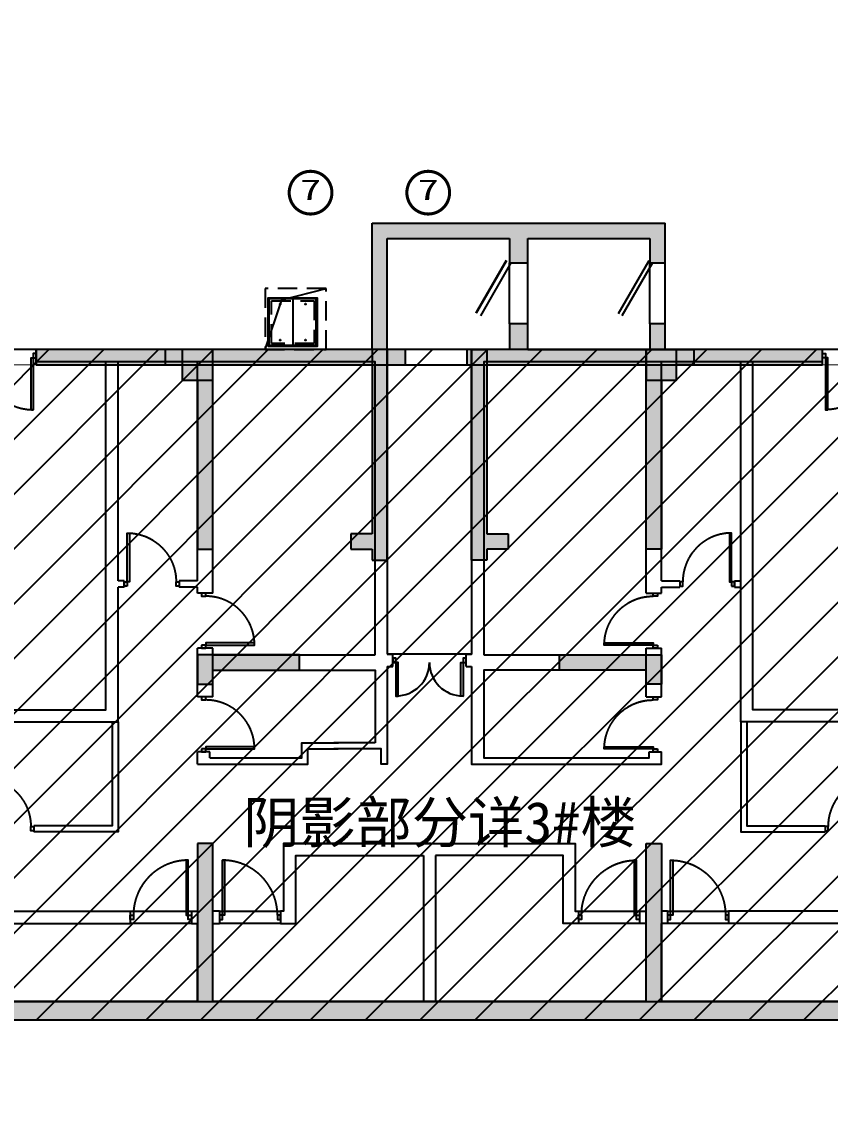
# Model space of a CAD drawing. Header units: millimetres. Extents: x -248992 to 1906102, y -24098 to 332602.
# Drawn here: x 898127 to 911374, y 150710 to 168461 of the extents above; entities that cross this region are included whole.
import ezdxf
from ezdxf.enums import TextEntityAlignment as Align
from ezdxf.xclip import XClip

# ---------------------------------------------------------------- set-up
doc = ezdxf.new("R2010")
doc.units = ezdxf.units.MM
doc.header["$LTSCALE"] = 100
doc.header["$XCLIPFRAME"] = 0
doc.linetypes.add('A6-DK-JSJ-B1F$0$HIDDEN2', pattern=[4.762499999999999, 3.175, -1.5875])
doc.linetypes.add('A6-DK-renfang-B1F$0$DASHED', pattern=[19.049999999999997, 12.7, -6.35])
for name, color, linetype in [('-ACO-TTLB', 153, 'Continuous'), ('3#-HW-B1F$0$S-HATCH-X', 251, 'Continuous'), ('3#-W-B1F$0$S-COLUMN-S', 2, 'Continuous'), ('3#-W-B1F$0$S-WALL-S', 4, 'Continuous'), ('A-HATCH', 251, 'Continuous'), ('A-WIND-IDEN', 244, 'Continuous'), ('A6-DK-JSJ-B1F$0$A-DRAIN', 152, 'Continuous'), ('A6-DK-JSJ-B1F$0$A-HOLE-FLOR', 242, 'Continuous'), ('A6-DK-JSJ-B1F$0$A-LOWER', 131, 'A6-DK-JSJ-B1F$0$HIDDEN2'), ('A6-DK-JSJ-B1F$0$X23-BF$0$A-HATCH', 251, 'Continuous'), ('A6-DK-renfang-B1F$0$-ACO-LINE', 137, 'Continuous'), ('A6-DK-renfang-B1F$0$PUB_HATCH', 8, 'Continuous'), ('A6-DK-renfang-B1F$0$WALL', 9, 'Continuous'), ('A6-DK-renfang-B1F$0$WINDOW', 4, 'Continuous'), ('X3-B1F$0$A-DOOR', 190, 'Continuous'), ('X3-B1F$0$A-WALL', 2, 'Continuous'), ('XA6-130-N-B1F$0$A-DOOR', 190, 'Continuous'), ('XA6-130-N-B1F$0$A-STAIR', 142, 'Continuous'), ('XA6-130-N-B1F$0$A-WALL', 2, 'Continuous'), ('xref(dwg引用图层)', 7, 'Continuous')]:
    doc.layers.add(name, color=color, linetype=linetype)
doc.layers.add('3#-HW-B1F$0$S-EDIT', color=241, linetype='Continuous', plot=False)
doc.layers.add('LVTRY', color=6, linetype='Continuous', lineweight=18)
doc.layers.add('PUB_TEXT', color=7, linetype='Continuous', lineweight=15)
doc.styles.add('-黑体', font='simhei.ttf')
doc.styles.add('华文细黑', font='STXIHEI.TTF')

# ---------------------------------------------------------------- blocks, each defined once
blk = doc.blocks.new('*U140')
for points in [[(-850, 35), (-900, 35), (-900, -35), (-850, -35)], [(0, 35), (-50, 35), (-50, -35), (0, -35)], [(-815, -834.9999999999997), (-815, -35), (-850, -35), (-850, -834.9999999999997)]]:
    blk.add_lwpolyline(points, close=True)
blk.add_arc((-850, -35), 800, 270, 0)
blk = doc.blocks.new('*U142')
at = {"linetype": 'ByBlock', "lineweight": -2}
for points in [[(0, -35), (50, -35), (50, 35), (0, 35)], [(1750, -35), (1800, -35), (1800, 35), (1750, 35)], [(85, -885), (85, -35), (50, -35), (50, -885)], [(1715, -885), (1715, -35), (1750, -35), (1750, -885)]]:
    blk.add_lwpolyline(points, close=True, dxfattribs=at)
for centre, start, end in [((50, -35), 270, 0), ((1750, -35), 180, 270)]:
    blk.add_arc(centre, 850, start, end, dxfattribs=at)
blk = doc.blocks.new('*U143')
for points in [[(-85, 834.9999999999997), (-85, 35), (-50, 35), (-50, 834.9999999999997)], [(-900, -35), (-850, -35), (-850, 35), (-900, 35)], [(-50, -35), (0, -35), (0, 35), (-50, 35)]]:
    blk.add_lwpolyline(points, close=True)
blk.add_arc((-50, 35), 800, 90.00000000000006, 180)
blk = doc.blocks.new('*U144')
for points in [[(-85, 834.9999999999997), (-85, 35), (-50, 35), (-50, 834.9999999999997)], [(-900, -35), (-850, -35), (-850, 35), (-900, 35)], [(-50, -35), (0, -35), (0, 35), (-50, 35)]]:
    blk.add_lwpolyline(points, close=True)
blk.add_arc((-50, 35), 800, 90.00000000000006, 180)
blk = doc.blocks.new('*U137')
at = {"color": 0, "linetype": 'ByBlock', "lineweight": -2}
for points in [[(-85.00000000000057, 934.9999999999995), (-85, 35.00000000000004), (-50.00000000000023, 35.00000000000001), (-50.00000000000011, 935)], [(-999.9999999999997, 34.99999999999964), (-949.9999999999998, 34.99999999999935), (-950, -35.00000000000049), (-999.9999999999999, -35.00000000000026)], [(-50.00000000000023, 35.00000000000001), (0, 35.00000000000007), (0, -35.00000000000007), (-50, -35.00000000000018)]]:
    blk.add_lwpolyline(points, close=True, dxfattribs=at)
blk.add_arc((-50.00000000000023, 35.00000000000001), 899.9999999999986, 89.99999999999349, 180.000000000001, dxfattribs=at)
blk = doc.blocks.new('*U138')
at = {"color": 0, "linetype": 'ByBlock', "lineweight": -2}
for points in [[(85.00000000000307, 934.9999999999993), (85.00000000000011, 34.99999999999981), (50.00000000000034, 34.99999999999987), (50.00000000000261, 934.9999999999998)], [(50.00000000000034, 34.99999999999987), (1.13686837721616e-13, 35.00000000000007), (-1.13686837721616e-13, -35.00000000000007), (49.99999999999989, -35.00000000000031)], [(999.9999999999998, 34.99999999999698), (949.9999999999999, 34.99999999999683), (949.9999999999999, -35.00000000000301), (999.9999999999998, -35.00000000000292)]]:
    blk.add_lwpolyline(points, close=True, dxfattribs=at)
blk.add_arc((50.00000000000034, 34.99999999999987), 899.9999999999986, 359.9999999999989, 90.00000000000652, dxfattribs=at)
blk = doc.blocks.new('XA6-130-N-B1F')
at = {"layer": 'XA6-130-N-B1F$0$A-STAIR'}
for points in [[(16389.99998877849, 3089.999999999476), (17389.99998877849, 3089.999999999476)], [(17850.00000000093, 3089.999999998574), (18850.00000000093, 3089.999999998574)], [(23729.99999999889, 3089.999999998574), (24729.99999999889, 3089.999999998574)], [(25190.0000112213, 3089.999999999476), (26190.0000112213, 3089.999999999476)], [(17389.99998877849, 2889.999999999476), (16389.99998877849, 2889.999999999476)], [(18850.00000000093, 2889.999999998574), (17850.00000000093, 2889.999999998574)], [(24729.99999999889, 2889.999999998574), (23729.99999999889, 2889.999999998574)], [(26190.0000112213, 2889.999999999476), (25190.0000112213, 2889.999999999476)]]:
    blk.add_lwpolyline(points, dxfattribs=at)
at = {"layer": 'XA6-130-N-B1F$0$A-WALL'}
for points in [[(9500.00000000032, 13189.99999999993), (5879.999999999942, 13189.99999999993), (5879.999999999942, 12090.00000000012), (900, 12090.00000000012), (900.000000000291, 10290.00000000012), (900.000000000291, 10290.00000000012), (900, 7090.000000000124), (150, 7090.000000000124), (150, 1610.000000000124), (7740.000000000058, 1610.000000000153), (7740.000000000058, 210.0000000000764), (13559.99999999886, 210.0000000001564), (13559.99999999881, 1610.000000000116), (29020.00001122162, 1610.000000000029), (29020.00001122162, 210.0000000000291), (34840.00000000001, 210.0000000001382), (34840.00000000001, 1610.000000000138), (42480, 1610)], [(27729.99999999988, 12290), (21980.00000001315, 12290.00000000007), (21980.00000001315, 12290.00000000013), (21980.00000001315, 12290.00000000007), (21980.00000001315, 7300), (20599.99999998685, 7300), (20599.9999999952, 12290.00000000007), (20599.9999999952, 12290.00000000007), (20599.9999999952, 12290.00000000006), (14849.99999999991, 12290.00000000004)], [(14849.99999999991, 12090.00000000001), (14849.99999999991, 12290.00000000003)], [(27729.99999999988, 12090.00000000001), (27729.99999999988, 12290.00000000003)], [(9189.999999849038, 6390), (9589.999999999942, 6390), (9589.99999999997, 3690.000000000015), (11709.99999999988, 3690.000000000015), (11710.00000000003, 6390.000000000124), (15989.99999999991, 6390.000000000124), (15989.99999999991, 12090.00000000004)], [(27729.99999999988, 12090), (22180.00000001315, 12090.00000000007), (22180.00000001315, 12090.00000000013), (22180.00000001315, 12090.00000000007), (22180.00000001315, 7100), (20399.99999998632, 7100), (20399.99999999467, 12090.00000000006), (20399.99999999467, 12090.00000000006), (20399.99999999467, 12090.00000000005), (14849.99999999991, 12090.00000000003)], [(16189.99999999991, 8499.999999999989), (16189.99999999991, 12090.00000000004)], [(17490.00000000015, 8500.000000000033), (17490.00000000015, 12090.00000000004)], [(17739.99999999403, 8300), (17739.99999999403, 12090.00000000004)], [(24840.00000000591, 8300), (24840.00000000591, 12090.00000000004)], [(25089.9999999998, 8500.000000000033), (25089.9999999998, 12090.00000000004)], [(26390.00000000015, 9199.999999999989), (26390.00000000015, 12090.00000000004)], [(26390.00000000003, 8499.999999999989), (26390.00000000003, 12090.00000000004)], [(30479.99999169903, 6390.000000000233), (26590.00000000015, 6390.000000000233), (26590.00000000015, 12090.00000000004)], [(700.000000000291, 10490.00000000012), (700.000000000291, 10490.00000000012), (700, 7290.000000000124), (-100, 7290.000000000124), (-100, 1310.000000000011), (7440.000000000029, 1310.00000000004), (7440.000000000029, -89.99999999997453), (13859.99999999892, -89.99999999991269), (13859.99999999889, 1310.000000000087), (28720.00001122153, 1310.000000000029), (28720.00001122153, -89.9999999999709), (35140, -90), (35140, 1310), (42680, 1310)], [(30479.99999169903, 6190.000000000473), (26390.00000000015, 6190.000000000473), (26390.00000000015, 8999.999999999989)], [(12100.00000830076, 6190.000000000473), (16189.99999999991, 6190.000000000473), (16189.99999999991, 8399.999999999989)], [(16289.99999999991, 8499.999999999989), (16189.99999999991, 8499.999999999989)], [(16289.99999999991, 8399.999999999989), (16189.99999999991, 8399.999999999989)], [(16289.99999999991, 8499.999999999989), (16289.99999999991, 8400.0000000061)], [(17490.00000000015, 8500.000000000033), (17189.99999999991, 8499.999999999989)], [(17189.99999999991, 8499.999999999989), (17189.99999999991, 8400.0000000061)], [(17490.00000000015, 8399.999999999989), (17189.99999999991, 8399.999999999989)], [(17490.00000000015, 8300), (17490.00000000015, 8399.999999999989)], [(25089.9999999998, 8500.000000000033), (25390.00000000003, 8499.999999999989)], [(25089.9999999998, 8300), (25089.9999999998, 8399.999999999989)], [(25089.9999999998, 8399.999999999989), (25390.00000000003, 8399.999999999989)], [(25390.00000000003, 8499.999999999989), (25390.00000000003, 8400.0000000061)], [(26290.00000000003, 8499.999999999989), (26390.00000000003, 8499.999999999989)], [(26290.00000000003, 8499.999999999989), (26290.00000000003, 8400.0000000061)], [(26290.00000000003, 8399.999999999989), (26390.00000000003, 8399.999999999989)], [(17739.99999999403, 8300), (17490.00000000015, 8300)], [(24840.00000000591, 8300), (25089.9999999998, 8300)], [(17490.00000000015, 6599.999999999243), (17490.00000000015, 7400)], [(17739.99999999403, 7400), (17490.00000000015, 7400)], [(17739.99999999403, 6599.999999999243), (17739.99999999403, 7400)], [(17739.99999999406, 7290.000000009099), (20399.99999998687, 7290.000000009099)], [(22180.00000001315, 7290.000000004795), (24840.00000000591, 7290.000000004795)], [(24840.00000000591, 6599.999999999243), (24840.00000000591, 7400)], [(24840.00000000591, 7400), (25089.9999999998, 7400)], [(25089.9999999998, 6599.999999999243), (25089.9999999998, 7400)], [(17739.99999999424, 7040.000000002587), (20050.00000000119, 7040.000000002587)], [(24840.00000000591, 7040.000000002474), (22530.00000000099, 7040.000000002474), (22530.00000000096, 5599.999999999243)], [(17739.99999999502, 6599.999999999243), (17490.00000000114, 6599.999999999243)], [(24840.00000000492, 6599.999999999243), (25089.99999999881, 6599.999999999243)], [(16189.99999999991, 6190.000000000473), (16189.99999999991, 4390.000000000025), (14810.00001122153, 4390.000000000076)], [(16089.99999999991, 6190.000000000473), (16089.99999999991, 4490.000000000029), (14810.00001122153, 4490.000000000076)], [(26390.00000000003, 6190.000000000473), (26390.00000000003, 4390.000000000025), (27769.99998877841, 4390.000000000076)], [(26490.00000000003, 6190.000000000473), (26490.00000000003, 4490.000000000029), (27769.99998877841, 4490.000000000076)], [(17490.00000000015, 5499.999999999243), (19300.00000000096, 5499.999999999243), (19300.00000000096, 5749.999999999243), (20500.00000000096, 5749.999999999243), (20500.00000000096, 5499.999999999243), (21430.0000000009, 5499.999999999243)], [(17490.00000000015, 5500), (17490.00000000015, 5699.999999999243)], [(17689.99999999502, 5699.999999999243), (17490.00000000114, 5699.999999999243)], [(17689.99999999502, 5599.999999999243), (19200.00000000096, 5599.999999999243), (19200.00000000096, 5849.999999999243), (20050.00000000099, 5849.999999999243)], [(17689.99999999403, 5599.999999999243), (17689.99999999403, 5699.999999999243)], [(22330.0000000009, 5499.999999999243), (25089.9999999998, 5499.999999999243), (25089.9999999998, 5699.999999999243)], [(22530.00000000096, 5599.999999999243), (24890.00000000591, 5599.999999999243), (24890.00000000591, 5699.999999999243)], [(24890.00000000492, 5699.999999999243), (25089.99999999881, 5699.999999999243)], [(14810.00001122153, 4490.00000000012), (14810.00001122153, 4390.00000000012)], [(27769.99998877841, 4490.00000000012), (27769.99998877841, 4390.00000000012)], [(21319.99999999421, 4199.999999999476), (18900.00000000093, 4199.999999999476), (18900.00000000093, 3089.999999998574), (18850.00000000093, 3089.999999998574), (18850.00000000093, 2889.999999998574), (19100.00000000093, 2889.999999998574), (19100.00000000093, 3999.999999999476), (21189.99999999994, 3999.999999999476)], [(18900.00000000093, 4199.999999999476), (23679.99999999889, 4199.999999999476), (23679.99999999889, 3089.999999998574), (23729.99999999889, 3089.999999998574), (23729.99999999889, 2889.999999998574), (23479.99999999889, 2889.999999998574), (23479.99999999889, 3999.999999999476), (21389.99999999988, 3999.999999999476)], [(21189.99999999994, 3999.999999999476), (21189.99999999991, 1610.000000000055)], [(21389.99999999994, 3999.999999999476), (21389.99999999991, 1610.000000000055)], [(13559.99998877849, 3089.999999999476), (16389.99998877849, 3089.999999999476)], [(16389.99998877849, 3089.999999999476), (16389.99998877849, 2889.999999999476)], [(17389.99998877849, 3089.999999999476), (17489.99999999997, 3089.999999999476)], [(17389.99998877849, 3089.999999999476), (17389.99998877849, 2889.999999999476)], [(17850.00000000093, 3089.999999998574), (17739.99999999994, 3089.999999998574)], [(17850.00000000093, 3089.999999998574), (17850.00000000093, 2889.999999998574)], [(24729.99999999889, 3089.999999998574), (24729.99999999889, 2889.999999998574)], [(24729.99999999889, 3089.999999998574), (24839.99999999988, 3089.999999998574)], [(25190.0000112213, 3089.999999999476), (25089.99999999983, 3089.999999999476)], [(25190.0000112213, 3089.999999999476), (25190.0000112213, 2889.999999999476)], [(29020.0000112213, 3089.999999999476), (26190.0000112213, 3089.999999999476)], [(26190.0000112213, 3089.999999999476), (26190.0000112213, 2889.999999999476)], [(13810.0000000002, 2889.999999999465), (16389.99998877849, 2889.999999999476)], [(17389.99998877849, 2889.999999999476), (17489.99999999991, 2889.999999999476)], [(17489.99999999913, 1610.000000000073), (17489.99999999913, 2889.999999999476)], [(17739.99999999921, 1610.000000000073), (17740.00000000015, 2889.999999999476)], [(17740.00000000015, 2889.999999999476), (17850.00000000093, 2889.999999999476)], [(24839.99999999968, 2889.999999999476), (24729.99999999889, 2889.999999999476)], [(24840.00000000061, 1610.000000000073), (24839.99999999968, 2889.999999999476)], [(25090.00000000067, 1610.000000000073), (25090.00000000067, 2889.999999999476)], [(25190.0000112213, 2889.999999999476), (25089.99999999988, 2889.999999999476)], [(28769.99999999959, 2889.999999999465), (26190.0000112213, 2889.999999999476)]]:
    blk.add_lwpolyline(points, dxfattribs=at)
at = {"layer": 'XA6-130-N-B1F$0$A-DOOR'}
for name, p in [('*U142', (13049.99999999991, 12190.00000000002)), ('*U143', (26290.00000000003, 8450.000000003045)), ('*U144', (28669.99998877841, 4440.00000000012)), ('*U137', (17389.99998877849, 2989.999999999469)), ('*U138', (17850.00000000093, 2989.999999998574))]:
    blk.add_blockref(name, p, dxfattribs=at)
at = {"layer": 'XA6-130-N-B1F$0$A-DOOR', "xscale": -1}
for name, p in [('*U142', (29529.99999999988, 12190.00000000002)), ('*U143', (16289.99999999991, 8450.000000003045)), ('*U144', (13910.00001122153, 4440.00000000012)), ('*U138', (24729.99999999886, 2989.999999998574)), ('*U137', (25190.00001122133, 2989.999999999469))]:
    blk.add_blockref(name, p, dxfattribs=at)
at = {"layer": 'XA6-130-N-B1F$0$A-DOOR', "rotation": 90}
for p in [(17589.99999999709, 8300), (17589.99999999709, 6599.999999999243)]:
    blk.add_blockref('*U140', p, dxfattribs=at)
at = {"layer": 'XA6-130-N-B1F$0$A-DOOR', "xscale": -1, "rotation": 270}
for p in [(24990.00000000285, 8300), (24990.00000000285, 6599.999999999243)]:
    blk.add_blockref('*U140', p, dxfattribs=at)
blk = doc.blocks.new('*U126')
at = {"linetype": 'ByBlock', "lineweight": -2}
for points in [[(0, -35), (50, -35), (50, 35), (0, 35)], [(1150, -35), (1200, -35), (1200, 35), (1150, 35)], [(85, -585), (85, -35), (50, -35), (50, -585)], [(1115, -585), (1115, -35), (1150, -35), (1150, -585)]]:
    blk.add_lwpolyline(points, close=True, dxfattribs=at)
for centre, start, end in [((50, -35), 270, 0), ((1150, -35), 180, 270)]:
    blk.add_arc(centre, 550, start, end, dxfattribs=at)
blk = doc.blocks.new('X3-B1F')
at = {"layer": 'X3-B1F$0$A-WALL'}
for points in [[(20599.99999998964, 12290.00722556737), (20599.9999999876, 7300)], [(21980.00000001016, 12290.00722556737), (21980.00000001219, 7300)], [(20599.99999998756, 7300), (20689.9999999999, 7300)], [(20689.9999999999, 7100), (20689.9999999999, 7300)], [(21889.9999999999, 7100), (21889.9999999999, 7300)], [(21889.9999999999, 7300), (21980.00000001224, 7300)], [(19717.6204105033, 7040.000000002587), (20399.99999998685, 7040.000000002587), (20399.99999998685, 5849.999999999243)], [(20599.99999998751, 7100), (20599.99999998668, 5499.999999999243), (20500.00000000096, 5499.999999999243), (20500.00000000096, 5749.999999999243), (19725.00000000097, 5749.999999999243)], [(20599.99999998756, 7100), (20689.9999999999, 7100)], [(21889.9999999999, 7100), (21980.00000001224, 7100)], [(21980.00000001228, 7100), (21980.0000000131, 5499.999999999243), (22575.07723677665, 5499.999999999243)], [(22938.37880647922, 7040.000000002474), (22180.00000001315, 7040.000000002474), (22180.00000001315, 5599.999999999243), (22914.48484894488, 5599.999999999243)], [(20399.99999998685, 5849.999999999243), (19725.00000000097, 5849.999999999243)]]:
    blk.add_lwpolyline(points, dxfattribs=at)
ref = blk.add_blockref('XA6-130-N-B1F', (0, 0))
XClip(ref).set_block_clipping_path([(20599.999999989624, 14900), (20599.999999986845, 7290), (19823.772814560623, 7290), (19782.510284001895, 5000), (20800.00000000096, 4770.363111866471), (22503.539854608884, 4770.363111866471), (22742.743327202683, 7290.000000004791), (21980.000000013155, 7290.000000004791), (21980.000000013155, 14900), (43579.99999999994, 14900), (43579.99999999994, -2000), (-1000.0000000000873, -2000), (-1000.0000000000873, 7290.00000000012), (700, 7290.00000000012), (700.0000000390137, 12290.00000000012), (9499.999999986074, 12290.00000001576), (9649.999999999854, 14900.000000000611)])
at = {"layer": 'X3-B1F$0$A-DOOR'}
blk.add_blockref('*U126', (20689.99999999988, 7200.000000000007), dxfattribs=at)
blk = doc.blocks.new('3#-HW-B1F')
at = {"layer": '3#-HW-B1F$0$S-HATCH-X'}
for points in [[(17240, 12290.00000000483), (16960, 12290.00000000483), (16960, 12040.00000000483), (17240, 12040.00000000483)], [(17740, 12290.00000000489), (17240, 12290.00000000489), (17240, 11790.00000000489), (17740, 11790.00000000489)], [(20600.00000000023, 12290), (20350, 12290.00000000012), (20350, 9270.000000000116), (20000.00000000023, 9270.000000000116), (20000, 9020.000000000175), (20350, 9020.000000000058), (20350, 8840.000000000116), (20600.00000000047, 8840.000000000058)], [(22230.00000000361, 12290.00722556846), (21980.00000000338, 12290.00722556835), (21979.99999999953, 8840.000000000058), (22230, 8840.000000000116), (22230, 9020.000000000058), (22579.99999999977, 9020.000000000175), (22579.99999999977, 9270.000000000116), (22230, 9270.000000000116)], [(25340.00000000003, 12290.00000000489), (24840, 12290.00000000489), (24840, 11790.00000000489), (25340.00000000003, 11790.00000000489)], [(25620, 12290.00000000483), (25340.00000000003, 12290.00000000483), (25340.00000000003, 12040.00000000483), (25620, 12040.00000000483)], [(17740, 11790.00000000489), (17490, 11790.00000000489), (17490, 9020.000000004831), (17740, 9020.000000004831)], [(25090, 11790.00000000489), (24840, 11790.00000000489), (24840, 9020.000000004831), (25090, 9020.000000004831)], [(19159.99903564504, 7290.000000011903), (17490, 7290.000000004831), (17490, 6810.000000004831), (17740, 6810.000000004831), (17740, 7040.000000000116), (19159.99903564504, 7040.000000004831)], [(25090, 7290.000000004831), (23519.99999999977, 7290.000000009546), (23420.00096435496, 7289.99999995582), (23420.00096435496, 7039.999999953492), (24840, 7040.000000000116), (24840, 6810.000000004831), (25090, 6810.000000004831)], [(29019.99999999994, 1610.000000000116), (29019.99999999977, 3090.000000000116), (28769.99999999977, 3090.000000000116), (28770, 1610.000000000116), (25090, 1610.000000000116), (25090, 4200.000000000116), (24840, 4200.000000000116), (24840, 1610.000000000116), (17740, 1610.000000000116), (17740, 4200.000000000116), (17490, 4200.000000000116), (17490, 1610.000000000116), (13810, 1610.000000000116), (13810.00000000023, 3090.000000000116), (13560.00000000023, 3090.000000000116), (13560, 1610.000000000116), (13560, 310.0000000001164), (13860, 310.0000000001164), (13860, 1310.000000000116), (28719.99999999994, 1310.000000000116), (28719.99999999994, 310.0000000001164), (29019.99999999994, 310.0000000001164)]]:
    blk.add_hatch(color=256, dxfattribs=at).paths.add_polyline_path(points)
at = {"layer": '3#-HW-B1F$0$S-EDIT'}
for p, q in [((17740, 12290.00000000483), (16960, 12290.00000000483)), ((16960, 12290.00000000483), (16960, 12040.00000000483)), ((17740, 9020.000000004831), (17740, 12290.00000000483)), ((20600.00000000023, 12290), (20350, 12290.00000000012)), ((20350, 12290.00000000012), (20350, 9270.000000000116)), ((20600.00000000047, 8840.000000000058), (20600.00000000023, 12290)), ((21979.99999999953, 8840.000000000058), (21980.00000000338, 12290.00722556835)), ((21980.00000000338, 12290.00722556835), (22230.00000000361, 12290.00722556846)), ((22230.00000000361, 12290.00722556846), (22230, 9270.000000000116)), ((24840, 9020.000000004831), (24840, 12290.00000000483)), ((24840, 12290.00000000483), (25620, 12290.00000000483)), ((25620, 12290.00000000483), (25620, 12040.00000000483)), ((16960, 12040.00000000483), (17240, 12040.00000000483)), ((25620, 12040.00000000483), (25340.00000000003, 12040.00000000483)), ((17490, 11790.00000000489), (17490, 9020.000000004831)), ((25090, 11790.00000000489), (25090, 9020.000000004831)), ((20350, 9270.000000000116), (20000.00000000023, 9270.000000000116)), ((20000.00000000023, 9270.000000000116), (20000, 9020.000000000175)), ((22230, 9270.000000000116), (22579.99999999977, 9270.000000000116)), ((22579.99999999977, 9270.000000000116), (22579.99999999977, 9020.000000000175)), ((17490, 9020.000000004831), (17740, 9020.000000004831)), ((20000, 9020.000000000175), (20350, 9020.000000000058)), ((20350, 9020.000000000058), (20350, 8840.000000000116)), ((22579.99999999977, 9020.000000000175), (22230, 9020.000000000058)), ((22230, 9020.000000000058), (22230, 8840.000000000116)), ((25090, 9020.000000004831), (24840, 9020.000000004831)), ((20350, 8840.000000000116), (20600.00000000047, 8840.000000000058)), ((22230, 8840.000000000116), (21979.99999999953, 8840.000000000058)), ((19159.99903564504, 7290.000000011903), (17490, 7290.000000004831)), ((17490, 7290.000000004831), (17490, 6810.000000004831)), ((19159.99903564504, 7040.000000004831), (19159.99903564504, 7290.00000000716)), ((19159.99903564504, 7290.00000000716), (19159.99903564504, 7290.000000009517)), ((19159.99903564504, 7290.000000009517), (19159.99903564504, 7290.000000011903)), ((23420.00096435496, 7039.999999953492), (23420.00096435496, 7289.99999995582)), ((23420.00096435496, 7289.99999995582), (23519.99999999977, 7290.00000000716)), ((23519.99999999977, 7290.00000000716), (23519.99999999977, 7290.000000009546)), ((23519.99999999977, 7290.000000009546), (25090, 7290.000000004831)), ((25090, 7290.000000004831), (25090, 6810.000000004831)), ((17740, 6810.000000004831), (17740, 7040.000000000116)), ((17740, 7040.000000000116), (19159.99903564504, 7040.000000004831)), ((24840, 7040.000000000116), (23420.00096435496, 7039.999999953492)), ((24840, 6810.000000004831), (24840, 7040.000000000116)), ((17490, 6810.000000004831), (17740, 6810.000000004831)), ((25090, 6810.000000004831), (24840, 6810.000000004831)), ((17740, 4200.000000000116), (17490, 4200.000000000116)), ((17490, 4200.000000000116), (17490, 1610.000000000116)), ((17740, 1610.000000000116), (17740, 4200.000000000116)), ((24840, 1610.000000000116), (24840, 4200.000000000116)), ((24840, 4200.000000000116), (25090, 4200.000000000116)), ((25090, 4200.000000000116), (25090, 1610.000000000116)), ((17490, 1610.000000000116), (13810, 1610.000000000116)), ((24840, 1610.000000000116), (17740, 1610.000000000116)), ((28770, 1610.000000000116), (25090, 1610.000000000116)), ((13860, 1310.000000000116), (28719.99999999994, 1310.000000000116))]:
    blk.add_line(p, q, dxfattribs=at)
for points in [[(17740, 12290.00000000489), (17240, 12290.00000000489), (17240, 11790.00000000489), (17740, 11790.00000000489)], [(25340.00000000003, 12290.00000000489), (24840, 12290.00000000489), (24840, 11790.00000000489), (25340.00000000003, 11790.00000000489)]]:
    blk.add_lwpolyline(points, close=True, dxfattribs=at)
blk = doc.blocks.new('3#-W-B1F')
at = {"layer": '3#-W-B1F$0$S-COLUMN-S'}
for points in [[(17740, 12290.00000000489), (17240, 12290.00000000489), (17240, 11790.00000000489), (17740, 11790.00000000489)], [(25340, 12290.00000000489), (24840, 12290.00000000489), (24840, 11790.00000000489), (25340, 11790.00000000489)]]:
    blk.add_lwpolyline(points, close=True, dxfattribs=at)
at = {"layer": '3#-W-B1F$0$S-WALL-S', "color": 0, "linetype": 'ByBlock', "lineweight": -2}
for p, q in [((17740, 12290.00000000483), (16960, 12290.00000000483)), ((16960, 12290.00000000483), (16960, 12040.00000000483)), ((17740, 9020.000000004831), (17740, 12290.00000000483)), ((20600.00000000023, 12290), (20350, 12290.00000000012)), ((20350, 12290.00000000012), (20350, 9270.000000000116)), ((20600.00000000047, 8840.000000000058), (20600.00000000023, 12290)), ((21979.99999999953, 8840.000000000058), (21980.00000000338, 12290.00722556835)), ((21980.00000000338, 12290.00722556835), (22230.00000000361, 12290.00722556846)), ((22230.00000000361, 12290.00722556846), (22230, 9270.000000000116)), ((24840, 9020.000000004831), (24840, 12290.00000000483)), ((24840, 12290.00000000483), (25620, 12290.00000000483)), ((25620, 12290.00000000483), (25620, 12040.00000000483)), ((16960, 12040.00000000483), (17240, 12040.00000000483)), ((25620, 12040.00000000483), (25340, 12040.00000000483)), ((17490, 11790.00000000489), (17490, 9020.000000004831)), ((25090, 11790.00000000489), (25090, 9020.000000004831)), ((20350, 9270.000000000116), (20000.00000000023, 9270.000000000116)), ((20000.00000000023, 9270.000000000116), (20000, 9020.000000000175)), ((22230, 9270.000000000116), (22579.99999999977, 9270.000000000116)), ((22579.99999999977, 9270.000000000116), (22579.99999999977, 9020.000000000175)), ((17490, 9020.000000004831), (17740, 9020.000000004831)), ((20000, 9020.000000000175), (20350, 9020.000000000058)), ((20350, 9020.000000000058), (20350, 8840.000000000116)), ((22579.99999999977, 9020.000000000175), (22230, 9020.000000000058)), ((22230, 9020.000000000058), (22230, 8840.000000000116)), ((25090, 9020.000000004831), (24840, 9020.000000004831)), ((20350, 8840.000000000116), (20600.00000000047, 8840.000000000058)), ((22230, 8840.000000000116), (21979.99999999953, 8840.000000000058)), ((19159.99903564504, 7290.000000011933), (17490, 7290.000000004831)), ((17490, 7290.000000004831), (17490, 6810.000000004831)), ((19159.99903564504, 7040.000000004831), (19159.99903564504, 7290.00000000716)), ((19159.99903564504, 7290.00000000716), (19159.99903564504, 7290.000000009546)), ((19159.99903564504, 7290.000000009546), (19159.99903564504, 7290.000000011933)), ((23420.00096435496, 7039.999999953492), (23420.00096435496, 7289.99999995582)), ((23420.00096435496, 7289.99999995582), (23519.99999999977, 7290.00000000716)), ((23519.99999999977, 7290.00000000716), (23519.99999999977, 7290.000000009546)), ((23519.99999999977, 7290.000000009546), (25090, 7290.000000004831)), ((25090, 7290.000000004831), (25090, 6810.000000004831)), ((17740, 6810.000000004831), (17740, 7040.000000000116)), ((17740, 7040.000000000116), (19159.99903564504, 7040.000000004831)), ((24840, 7040.000000000116), (23420.00096435496, 7039.999999953492)), ((24840, 6810.000000004831), (24840, 7040.000000000116)), ((17490, 6810.000000004831), (17740, 6810.000000004831)), ((25090, 6810.000000004831), (24840, 6810.000000004831)), ((17740, 4200.000000000116), (17490, 4200.000000000116)), ((17490, 4200.000000000116), (17490, 1610.000000000116)), ((17740, 1610.000000000116), (17740, 4200.000000000116)), ((24840, 1610.000000000116), (24840, 4200.000000000116)), ((24840, 4200.000000000116), (25090, 4200.000000000116)), ((25090, 4200.000000000116), (25090, 1610.000000000116)), ((17490, 1610.000000000116), (13810, 1610.000000000116)), ((24840, 1610.000000000116), (17740, 1610.000000000116)), ((28770, 1610.000000000116), (25090, 1610.000000000116)), ((13860, 1310.000000000116), (28719.99999999994, 1310.000000000116))]:
    blk.add_line(p, q, dxfattribs=at)
blk = doc.blocks.new('BF1')
at = {"layer": 'xref(dwg引用图层)'}
for name in ['3#-HW-B1F', '3#-W-B1F']:
    blk.add_blockref(name, (141300, 150800), dxfattribs=at)
blk = doc.blocks.new('*U424')
at = {"layer": 'A6-DK-JSJ-B1F$0$A-DRAIN'}
blk.add_lwpolyline([(49.9999813377799, 49.99995609704638), (49.9999813377799, 849.9999560970464), (849.9999813377799, 849.9999560970464), (849.9999813377799, 49.99995609704638)], close=True, dxfattribs=at)
at = {"layer": 'A6-DK-JSJ-B1F$0$A-HOLE-FLOR'}
blk.add_lwpolyline([(-1.86622200999409e-05, -4.390295362100005e-05), (270.183505689376, 816.5128645641307), (999.999981337809, 999.9999560970464)], dxfattribs=at)
for points in [[(64.9999813377799, 834.9999560970464), (449.9999813377799, 834.9999560970464), (449.9999813377799, 64.99995609704638), (64.9999813377799, 64.99995609704638)], [(834.9999813377799, 834.9999560970464), (449.9999813377799, 834.9999560970464), (449.9999813377799, 64.99995609704638), (834.9999813377799, 64.99995609704638)]]:
    blk.add_lwpolyline(points, close=True, dxfattribs=at)
at = {"layer": 'A6-DK-JSJ-B1F$0$A-LOWER'}
for points in [[(-1.866219099611044e-05, 999.9999560970464), (-1.86622200999409e-05, -4.390295362100005e-05), (999.9999813377799, -4.390295362100005e-05), (999.999981337809, 999.9999560970464), (-1.866219099611044e-05, 999.9999560970464)], [(99.9999813377799, 99.99995609704638), (99.9999813377799, 799.9999560970464), (799.9999813377799, 799.9999560970464), (799.9999813377799, 99.99995609704638), (99.9999813377799, 99.99995609704638)]]:
    blk.add_lwpolyline(points, dxfattribs=at)
at = {"layer": 'A6-DK-JSJ-B1F$0$X23-BF$0$A-HATCH'}
blk.add_lwpolyline([(64.9999813377799, 64.99995609704638), (64.9999813377799, 834.9999560970464), (834.9999813377799, 834.9999560970464), (834.9999813377799, 64.99995609704638)], close=True, dxfattribs=at)
for centre in [(242.4999813377799, 744.9999561105287), (657.4999813377799, 744.9999561105287), (242.4999813377799, 154.999956083564), (657.4999813377799, 154.999956083564)]:
    blk.add_circle(centre, 8, dxfattribs=at)
blk = doc.blocks.new('A6-DK-JSJ-B1F')
at = {"layer": 'A6-DK-JSJ-B1F$0$A-LOWER'}
blk.add_blockref('*U424', (159900.0000186516, 163090.007357383), dxfattribs=at)
blk = doc.blocks.new('A6-DK-renfang-B1F')
at = {"layer": 'A6-DK-renfang-B1F$0$PUB_HATCH'}
for points in [[(161649.9999998369, 165160.0000000035), (161899.9999998385, 164910.0000000045), (163900.0000002126, 164910.0000000045), (164041.6666668784, 164993.333333335), (164025.0000002095, 165160.0000000005)], [(161774.9999998368, 163006.6666635684), (161899.9999998385, 163089.9999969048), (161899.9999998385, 164910.0000000045), (161649.9999998369, 165160.0000000035), (161649.9999998369, 163089.9999968993)], [(164041.6666668784, 164993.333333335), (164200.000000213, 164910.0000000001), (166200.0000002112, 164910.0000000001), (166450.0000002055, 165160.0000000001), (164025.0000002095, 165160.0000000005)], [(166200.0000002112, 164910.0000000001), (166200.0000002108, 164509.9999999391), (166450.0000002086, 164509.9999999391), (166450.0000002055, 165160.0000000001)], [(163900.0000002126, 164910.0000000045), (163900.0000002086, 164510.0000001273), (164200.0000002115, 164510.0000001273), (164200.000000213, 164910.0000000001), (164041.6666668784, 164993.333333335)], [(164200.000000213, 163089.9999969019), (164200.0000002115, 163510.0000001146), (163900.0000002086, 163510.0000001146), (163900.0000002126, 163089.9999969048), (164041.6666668784, 163006.6666635693)], [(166450.0000002055, 163089.9999968996), (166450.0000002086, 163509.9999999543), (166200.0000002108, 163509.9999999543), (166200.0000002112, 163089.9999969019), (166325.0000002088, 163006.6666635675)], [(161649.9999998369, 163089.9999968993), (156150.0000000091, 163089.9999968996), (156150.000000009, 162839.9999969008), (161774.9999998352, 162839.999996901), (161774.9999998368, 163006.6666635684)], [(161774.9999998352, 162839.999996901), (162199.9999998412, 162839.999996899), (162199.9999998412, 163089.9999969079), (161899.9999998385, 163089.9999969048), (161774.9999998368, 163006.6666635684)], [(163900.0000002126, 163089.9999969048), (163199.9999998412, 163089.9999969079), (163199.9999998411, 162839.999996899), (164025.0000002095, 162839.999996901), (164041.6666668784, 163006.6666635693)], [(164041.6666668784, 163006.6666635693), (164025.0000002095, 162839.999996901), (166325.0000002095, 162839.999996901), (166325.0000002088, 163006.6666635675), (166200.0000002112, 163089.9999969019), (164200.000000213, 163089.9999969019)], [(166325.0000002095, 162839.999996901), (169030.000000009, 162839.9999969012), (169030.0000000091, 163089.9999968991), (166450.0000002055, 163089.9999968996), (166325.0000002088, 163006.6666635675)]]:
    blk.add_hatch(color=256, dxfattribs=at).paths.add_polyline_path(points)
at = {"color": 0, "extrusion": (0, 0, -1)}
for p, q in [((163925.0000002147, 164510.0000001075), (163425.0000002148, 163643.9745963232)), ((166183.9316399568, 164543.3333332891), (165683.9316399568, 163677.3079295048)), ((166241.6666668757, 164509.9999999557), (165741.6666668758, 163643.9745961716))]:
    blk.add_line(p, q, dxfattribs=at)
at = {"color": 0, "extrusion": (0, 0, -1), "const_width": 41.66666666666666}
blk.add_lwpolyline([(-163852.831216566, 164551.6666667742), (-163352.831216566, 163685.6412629898)], dxfattribs=at)
at = {"layer": 'A6-DK-renfang-B1F$0$-ACO-LINE', "color": 3, "const_width": 20}
blk.add_lwpolyline([(175099.9999998389, 181609.9999544793), (175100, 165260.0000000182), (171519.9999999991, 165259.9999999832), (171519.9999999991, 162839.9999968908), (153659.999999986, 162839.9999968912), (153660.0906570526, 165260.0000000838), (151049.9546712721, 165260.0000000838), (151049.9546727436, 163989.999996779), (147180.0000091838, 163989.9999965816), (147180.0000077123, 162839.9999998109), (141999.9999775132, 162839.9999999823), (141999.999999878, 165032.7963643302), (134174.9999998389, 165030.7963631116), (134174.9999998389, 167575.0000000438), (121730.0000008186, 167575.0000000298)], dxfattribs=at)
at = {"layer": 'A6-DK-renfang-B1F$0$WALL', "color": 3}
for p, q in [((161649.9999998369, 165160.0000000035), (164025.0000002095, 165160.0000000005)), ((161649.9999998369, 163089.9999968993), (161649.9999998369, 165160.0000000035)), ((164025.0000002095, 165160.0000000005), (166450.0000002055, 165160.0000000001)), ((166450.0000002086, 164509.9999999391), (166450.0000002055, 165160.0000000001)), ((161899.9999998385, 164910.0000000045), (163900.0000002126, 164910.0000000045)), ((161899.9999998385, 163089.9999969048), (161899.9999998385, 164910.0000000045)), ((163900.0000002126, 164910.0000000045), (163900.0000002086, 164510.0000001273)), ((164200.0000002115, 164510.0000001273), (164200.000000213, 164910.0000000001)), ((164200.000000213, 164910.0000000001), (166200.0000002112, 164910.0000000001)), ((166200.0000002112, 164910.0000000001), (166200.0000002108, 164509.9999999391)), ((163900.0000002086, 164510.0000001273), (164200.0000002115, 164510.0000001273)), ((166200.0000002108, 164509.9999999391), (166450.0000002086, 164509.9999999391)), ((164200.0000002115, 163510.0000001146), (163900.0000002086, 163510.0000001146)), ((163900.0000002086, 163510.0000001146), (163900.0000002126, 163089.9999969048)), ((164200.000000213, 163089.9999969019), (164200.0000002115, 163510.0000001146)), ((166450.0000002086, 163509.9999999543), (166200.0000002108, 163509.9999999543)), ((166200.0000002108, 163509.9999999543), (166200.0000002112, 163089.9999969019)), ((166450.0000002055, 163089.9999968996), (166450.0000002086, 163509.9999999543)), ((161649.9999998369, 163089.9999968993), (156150.0000000091, 163089.9999968996)), ((156150.0000000091, 163089.9999968996), (156150.000000009, 162839.9999969008)), ((162199.9999998412, 163089.9999969079), (161899.9999998385, 163089.9999969048)), ((162199.9999998412, 162839.999996899), (162199.9999998412, 163089.9999969079)), ((163900.0000002126, 163089.9999969048), (163199.9999998412, 163089.9999969079)), ((163199.9999998412, 163089.9999969079), (163199.9999998411, 162839.999996899)), ((164200.000000213, 163089.9999969019), (166200.0000002112, 163089.9999969019)), ((169030.0000000091, 163089.9999968991), (166450.0000002055, 163089.9999968996)), ((169030.000000009, 162839.9999969012), (169030.0000000091, 163089.9999968991)), ((156150.000000009, 162839.9999969008), (161774.9999998352, 162839.999996901)), ((161774.9999998352, 162839.999996901), (162199.9999998412, 162839.999996899)), ((163199.9999998411, 162839.999996899), (164025.0000002095, 162839.999996901)), ((164025.0000002095, 162839.999996901), (166325.0000002095, 162839.999996901)), ((166325.0000002095, 162839.999996901), (169030.000000009, 162839.9999969012))]:
    blk.add_line(p, q, dxfattribs=at)
at = {"layer": 'A6-DK-renfang-B1F$0$WINDOW', "color": 3}
for p, q in [((163900.0000002095, 163510.0000001169), (163900.0000002095, 164510.0000001169)), ((164200.0000002095, 163510.0000001169), (164200.0000002095, 164510.0000001169)), ((166200.0000002095, 163509.9999999516), (166200.0000002095, 164509.9999999516)), ((166450.0000002095, 163509.9999999516), (166450.0000002095, 164509.9999999516))]:
    blk.add_line(p, q, dxfattribs=at)
at = {"layer": 'A6-DK-renfang-B1F$0$WINDOW', "color": 3, "linetype": 'A6-DK-renfang-B1F$0$DASHED'}
for p, q in [((163199.9999998342, 163089.999996901), (162199.9999998342, 163089.999996901)), ((162199.9999998342, 162839.999996901), (163199.9999998342, 162839.999996901))]:
    blk.add_line(p, q, dxfattribs=at)
blk = doc.blocks.new('dttc')
at = {"layer": 'A-HATCH'}
h = blk.add_hatch(dxfattribs=at)
h.set_pattern_fill('ANSI31', color=256, scale=200)
h.set_pattern_definition([(45, (0, 0), (-449.0128060534576, 449.0128060534577), [])])
h.paths.add_polyline_path([(141200, 152099.9999999999), (148850.0000112216, 152099.9999999999), (148850.0000112216, 150710.0000000001), (155049.9999999988, 150710.0000000001), (155049.9999999988, 152110.0000000001), (170130.0000112216, 152110.0000000001), (170130.0000112216, 150710.0000000001), (176330.0000000061, 150709.9999999999), (176330.0000000061, 152110.0000000002), (183980, 152110.0000000002), (183980, 153689.9999999999), (184980, 153689.9999999999), (184979.9999999999, 157089.9999999999), (183980, 157090.0000000002), (183980, 158089.9999999999), (183180, 158089.9999999999), (183180, 163089.9999999999), (178329.9999999999, 163090.0000161912), (178330.0021960378, 164289.9927713255), (174379.9987755095, 164289.9999999999), (174379.9999999999, 165509.9999999987), (171270.0000001596, 165509.9999999988), (171269.9999999998, 163090.0072255717), (153910.0000000002, 163090.0000000001), (153910.0000001598, 165459.9999999978), (149650.0000001632, 165459.999999998), (149650.0000001631, 164289.9999994594), (146880, 164289.9999999999), (146880.000000001, 163150.0072287538), (142250.0000000331, 163150.0072287537), (142000.000000039, 163150.0072287537), (142000, 158150.0072286742), (141199.9999999999, 158150.0072286743)])
blk.add_lwpolyline([(155049.9999999988, 152110.0000000001), (170130.0000112216, 152110.0000000001), (170130.0000112216, 150710.0000000001), (176330.0000000061, 150709.9999999999), (176330.0000000061, 152110.0000000002), (183980, 152110.0000000002), (183980, 153689.9999999999), (184980, 153689.9999999999), (184979.9999999999, 157089.9999999999), (183980, 157090.0000000002), (183980, 158089.9999999999), (183180, 158089.9999999999), (183180, 163089.9999999999), (178329.9999999999, 163090.0000161912), (178330.0021960378, 164289.9927713255), (174379.9987755095, 164289.9999999999), (174379.9999999999, 165509.9999999987), (171270.0000001596, 165509.9999999988), (171269.9999999998, 163090.0072255717), (153910.0000000002, 163090.0000000001)], dxfattribs=at)
at = {"layer": 'A-WIND-IDEN', "style": '华文细黑'}
blk.add_text('阴影部分详3#楼', height=675, dxfattribs=at).set_placement((162761.7544952127, 155006.562102563), align=Align.CENTER)

msp = doc.modelspace()

# ---------------------------------------------------------------- linework, layer by layer
at = {"layer": 'LVTRY', "color": 6, "const_width": 50}
for points in [[(903209.4991143883, 165660.1431600721, 1), (902509.4991143883, 165660.1431600721, 1)], [(905136.9798626058, 165660.1431600721, 1), (904436.9798626058, 165660.1431600721, 1)]]:
    msp.add_lwpolyline(points, format="xyb", close=True, dxfattribs=at)

# ---------------------------------------------------------------- block references
at = {"layer": '-ACO-TTLB'}
for name, p in [('BF1', (742216.8784428034, 0)), ('dttc', (742216.8784407293, -8.744536899030209e-07))]:
    msp.add_blockref(name, p, dxfattribs=at)
at = {"layer": 'xref(dwg引用图层)'}
for name, p in [('A6-DK-JSJ-B1F', (742216.8784428034, 0)), ('A6-DK-renfang-B1F', (742216.8784428032, 0)), ('X3-B1F', (883516.8784428034, 150800))]:
    msp.add_blockref(name, p, dxfattribs=at)

# ---------------------------------------------------------------- texts
at = {"layer": 'PUB_TEXT', "color": 6, "style": '-黑体', "width": 1.441382842907457}
for p, p2 in [((902685.8853607257, 165541.998060558), (903033.1128680508, 165541.998060558)), ((904613.3661089432, 165541.998060558), (904960.5936162684, 165541.998060558))]:
    msp.add_text('7', height=335, dxfattribs=at).set_placement(p, p2, align=Align.FIT)

doc.saveas('drawing.dxf')
